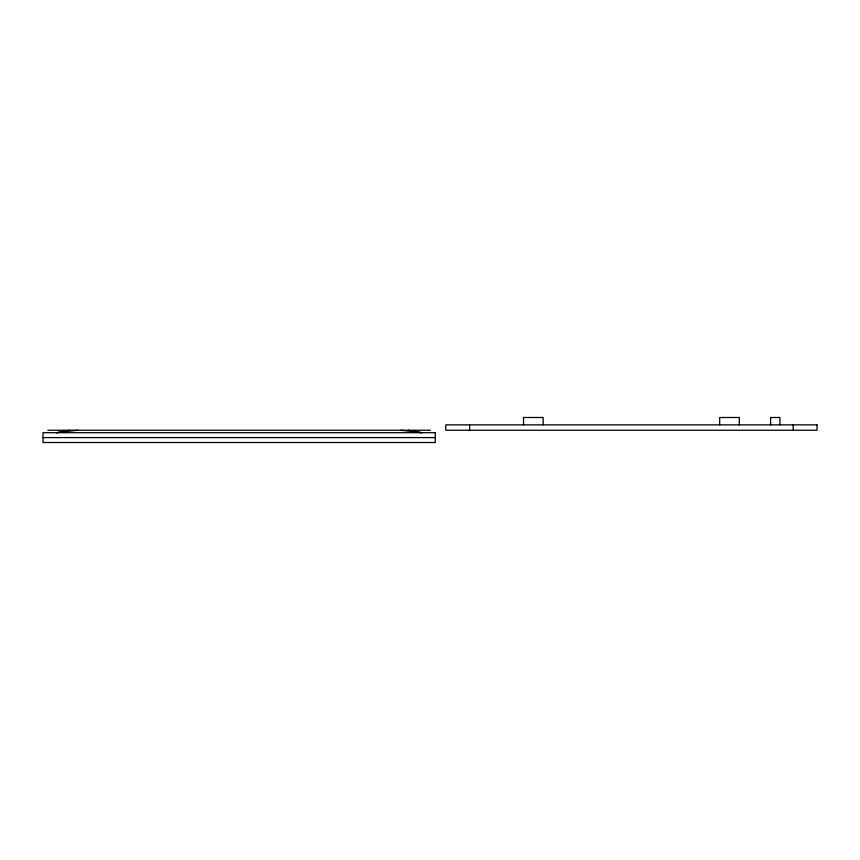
<?xml version="1.0" encoding="UTF-8"?>
<svg xmlns="http://www.w3.org/2000/svg" width="860" height="860" viewBox="0 0 860 860"><rect width="100%" height="100%" fill="white"/><g stroke="black" fill="none" stroke-linecap="round" stroke-linejoin="round"><path stroke-width="1.29" d="M69.714 430.247L56.427 432.698L77.325 430.247M47.902 430.247L430.365 430.247M43 437.6L435.267 437.6M400.943 430.247L421.841 432.698L408.565 430.247M793.221 424.851L793.221 430.247M779.934 424.851L779.934 417.498L770.614 417.498L770.614 424.851M739.299 424.851L739.299 417.498L719.68 417.498L719.68 424.851M543.144 424.851L543.144 417.498L523.536 417.498L523.536 424.851M469.592 424.851L469.592 430.247M817 424.851L445.813 424.851L445.813 430.247L817 430.247L817 424.851M435.267 432.698L43 432.698L43 442.502L435.267 442.502L435.267 432.698"/></g></svg>
